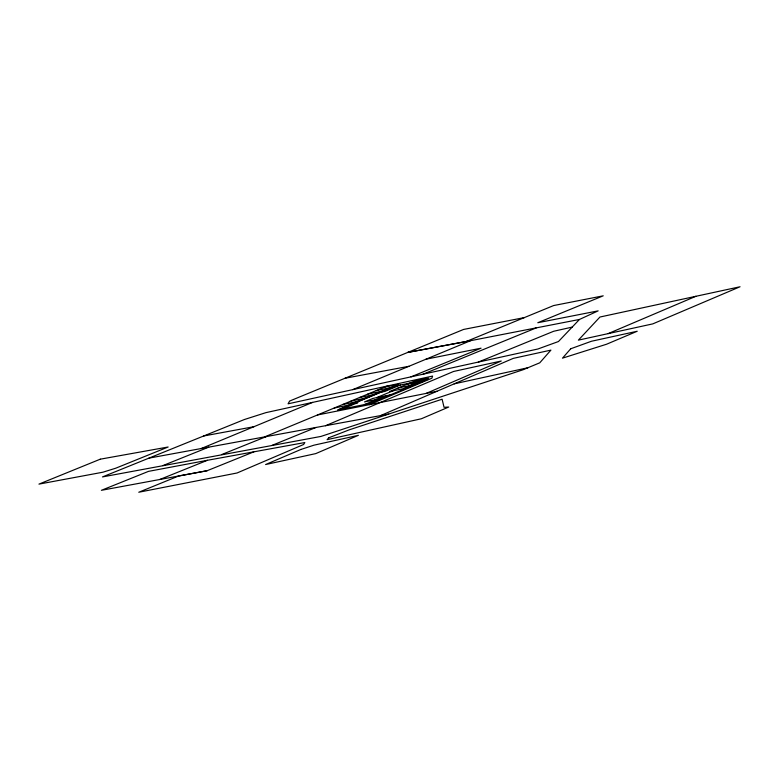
<?xml version="1.0" encoding="UTF-8"?>
<svg xmlns="http://www.w3.org/2000/svg" width="779" height="779" viewBox="0 0 779 779"><rect width="100%" height="100%" fill="white"/><g stroke="black" fill="none" stroke-linecap="round" stroke-linejoin="round"><path stroke-width="1.17" d="M352.731 389.636L470.633 340.666L407.807 352.41L466.115 341.553L553.635 305.553L603.228 295.825L537.802 322.73L598.155 310.87L579.449 319.458L558.465 341.523L537.851 349.011L288.074 403.824L289.632 401.049L463.583 329.439L524.384 317.589M426.162 393.405L501.257 361.008L453.544 371.476L325.505 425.724M380.561 415.606L513.215 358.389L550.909 350.122L539.769 362.81L523.021 369.772L320.919 436.435L102.468 476.923L244.392 419.521L265.999 412.617L432.598 376.072L431.897 378.204L369.421 404.671M608.146 333.626L695.91 296.293L740.05 286.76L652.792 323.879L578.398 340.131L599.957 317.024L695.91 296.293M201.274 448.519L312.574 402.402M264.646 436.892L387.28 386.014M338.476 409.822L396.375 385.809M342.4 409.033L357.912 402.597L353.978 403.395M400.299 385.011L384.797 391.447L380.873 392.236M376.413 397.718L393.22 390.746M364.406 404.593L379.909 398.157L384.777 397.173M422.306 380.571L406.804 387.007L411.663 386.024M386.657 395.644L378.253 399.13L364.504 401.906L372.907 398.42L390.172 394.943M403.464 388.672L428.674 378.214L414.925 380.989L389.714 391.447L406.979 387.971M410.961 376.861L481.042 348.184L426.016 359.197M422.987 374.222L536.293 327.871M478.345 362.069L553.665 331.27L572.176 327.112M272.056 445.364L315.962 427.467M207.428 460.292L148.516 471.363L101.387 490.312L159.744 479.504L207.428 460.292L304.852 442.54L303.615 444.488L237.05 472.989L138.769 492.24L178.605 476.008L207.136 470.72L253.886 451.83M221.635 454.576L266.311 436.581M162.801 465.628L208.753 447.146M454.186 383.852L527.899 367.746M384.67 387.095L398.42 384.32L347.999 405.236L334.249 408.011M376.267 390.581L390.016 387.806M406.521 384.475L420.271 381.7M367.863 394.067L381.613 391.292M398.118 387.961L411.867 385.186M359.46 397.553L373.209 394.778M351.056 401.039L364.806 398.264M342.653 404.525L356.402 401.75M317.442 414.983L437.048 391.243M466.115 341.553L579.449 319.458M344.99 378.263L408.926 366.296M159.744 479.504L207.136 470.72M203.738 435.967L253.935 426.707M148.945 458.13L388.624 414.126M570.734 348.768L562.487 358.155L606.598 344.221L637.222 331.25L591.417 341.26L570.734 348.768M328.796 437.779L327.122 439.658L421.381 418.761L448.714 407.037L444.04 407.29L442.102 399.218L349.138 429.872L328.796 437.779M300.908 449.454L265.6 464.547L315.758 453.602L358.389 435.325L313.898 445.198L300.908 449.454M395.44 385.994L337.541 410.007L369.275 403.61L427.165 379.587L395.44 385.994M100.287 459.182L38.95 484.119L102.896 472.21L115.779 468.189L168.147 447L100.287 459.182"/></g></svg>
